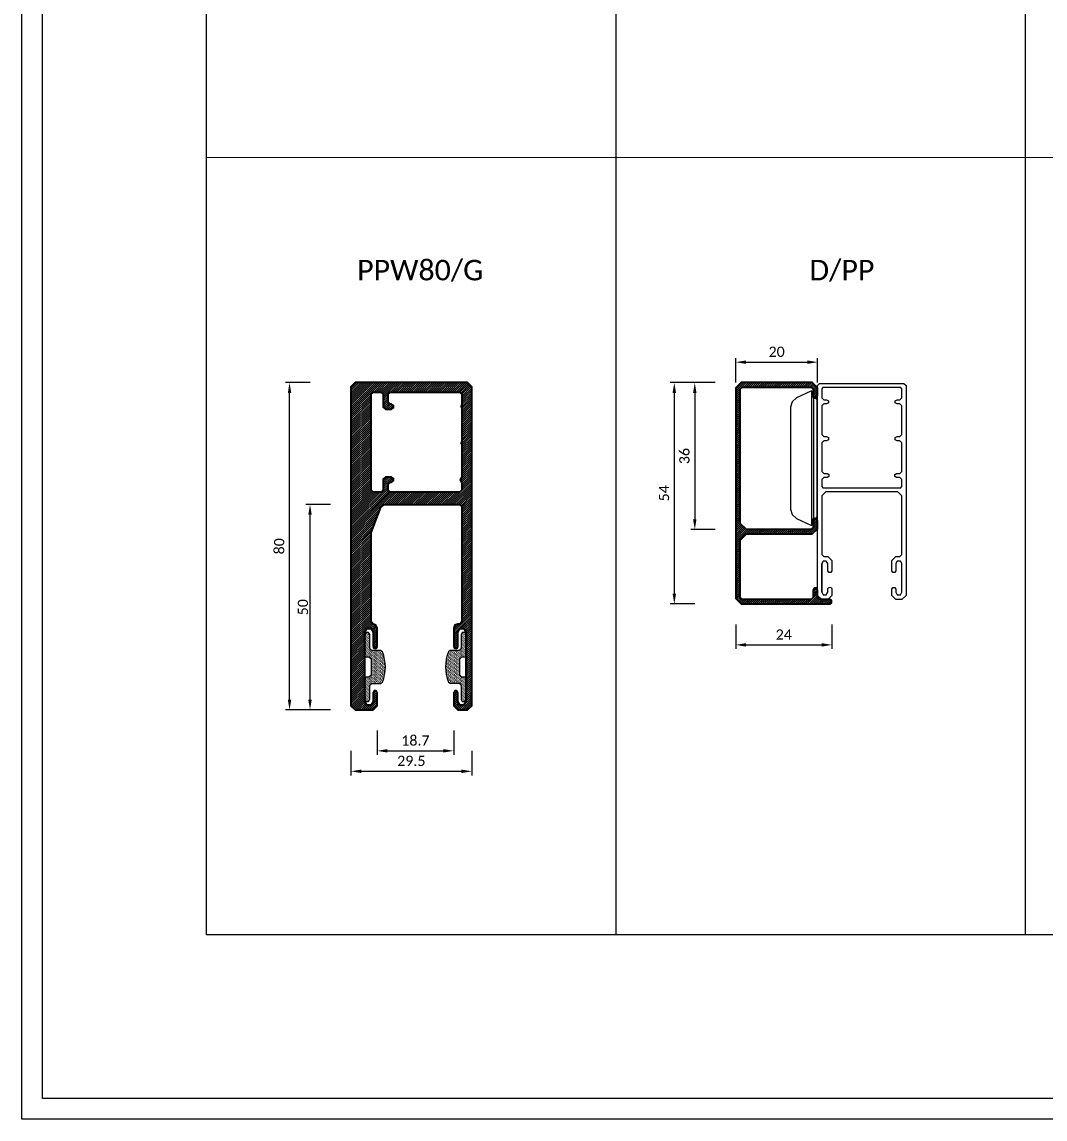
# Model space of a CAD drawing. Header units: millimetres. Extents: x 0 to 7790, y 0 to 17467.
# Drawn here: x 0 to 249.9, y 14745.7 to 15013.8 of the extents above; entities that cross this region are included whole.
import ezdxf

# ---------------------------------------------------------------- set-up
doc = ezdxf.new("R2010")
doc.units = ezdxf.units.MM
doc.header["$PDMODE"] = 35
doc.layers.get('0').update_dxf_attribs({"lineweight": 15})
for name, color, linetype, lineweight in [('_MB_kreskowanie_profile_0.09', 7, 'Continuous', 9), ('_MB_kreskowanie_uszczelki_0.09', 252, 'Continuous', 9), ('_MB_profile_0.25', 7, 'Continuous', 25), ('_MB_ramka_0.15', 124, 'Continuous', 15), ('_MB_solid', 7, 'Continuous', 9), ('_MB_tekst_0.25', 40, 'Continuous', 25), ('_MB_uszczelki_0.15', 140, 'Continuous', 15), ('_MB_wymiar_detal_0.09', 94, 'Continuous', 9)]:
    doc.layers.add(name, color=color, linetype=linetype, lineweight=lineweight)
doc.layers.add('_MB_pomocnicze_niedrukowane', color=220, linetype='Continuous', lineweight=15, plot=False)
doc.styles.add('_MB_Calibri_Light_2.5', font='calibril.ttf', dxfattribs={"height": 2.5})
doc.dimstyles.new('_MB_detal', dxfattribs={"dimscale": 10, "dimtxt": 2.5, "dimasz": 2.5, "dimexe": 1, "dimexo": 1, "dimgap": 1.25, "dimtad": 1, "dimdsep": 46, "dimtxsty": '_MB_Calibri_Light_2.5', "dimcen": -2.5, "dimclrd": 256, "dimclre": 256, "dimclrt": 40, "dimazin": 0, "dimtfac": 0.2, "dimtmove": 1, "dimatfit": 1, "dimfxl": 5, "dimfxlon": 1, "dimtolj": 1, "dimlwd": -1, "dimlwe": -1, "dimarcsym": 0})

# ---------------------------------------------------------------- blocks, each defined once
blk = doc.blocks.new('*D663')
at = {"layer": '_MB_wymiar_detal_0.09', "transparency": 16777216}
for p, q in [((70.37, 14925.68), (64.37, 14925.68)), ((65.37, 14848.18), (65.37, 14923.18)), ((70.37, 14845.68), (64.37, 14845.68))]:
    blk.add_line(p, q, dxfattribs=at)
for points in [[(64.95, 14923.18), (65.79, 14923.18), (65.37, 14925.68)], [(64.95, 14848.18), (65.79, 14848.18), (65.37, 14845.68)]]:
    blk.add_solid(points, dxfattribs=at)
at = {"layer": 'Defpoints', "color": 0, "transparency": 16777216}
for p in [(65.37, 14925.68), (81.37, 14925.68), (81.37, 14845.68)]:
    blk.add_point(p, dxfattribs=at)
at = {"layer": '_MB_wymiar_detal_0.09', "color": 40, "transparency": 16777216, "insert": (62.84, 14885.68), "char_height": 2.5, "attachment_point": 5, "rotation": 90, "style": '_MB_Calibri_Light_2.5'}
blk.add_mtext('80', dxfattribs=at)
blk = doc.blocks.new('*D664')
at = {"layer": '_MB_wymiar_detal_0.09', "transparency": 16777216}
for p, q in [((80.37, 14835.68), (80.37, 14829.68)), ((109.87, 14835.68), (109.87, 14829.68)), ((82.87, 14830.68), (107.37, 14830.68))]:
    blk.add_line(p, q, dxfattribs=at)
for points in [[(82.87, 14831.1), (82.87, 14830.26), (80.37, 14830.68)], [(107.37, 14831.1), (107.37, 14830.26), (109.87, 14830.68)]]:
    blk.add_solid(points, dxfattribs=at)
at = {"layer": 'Defpoints', "color": 0, "transparency": 16777216}
for p in [(80.37, 14846.68), (109.87, 14846.68), (109.87, 14830.68)]:
    blk.add_point(p, dxfattribs=at)
at = {"layer": '_MB_wymiar_detal_0.09', "color": 40, "transparency": 16777216, "insert": (95.12, 14833.21), "char_height": 2.5, "attachment_point": 5, "style": '_MB_Calibri_Light_2.5'}
blk.add_mtext('29.5', dxfattribs=at)
blk = doc.blocks.new('*D665')
at = {"layer": '_MB_wymiar_detal_0.09', "transparency": 16777216}
for p, q in [((75.37, 14895.88), (69.37, 14895.88)), ((70.37, 14848.18), (70.37, 14893.38)), ((75.37, 14845.68), (69.37, 14845.68))]:
    blk.add_line(p, q, dxfattribs=at)
for points in [[(69.95, 14893.38), (70.79, 14893.38), (70.37, 14895.88)], [(69.95, 14848.18), (70.79, 14848.18), (70.37, 14845.68)]]:
    blk.add_solid(points, dxfattribs=at)
at = {"layer": 'Defpoints', "color": 0, "transparency": 16777216}
for p in [(70.37, 14895.88), (88.57, 14895.88), (81.37, 14845.68)]:
    blk.add_point(p, dxfattribs=at)
at = {"layer": '_MB_wymiar_detal_0.09', "color": 40, "transparency": 16777216, "insert": (68.64, 14870.78), "char_height": 2.5, "attachment_point": 5, "rotation": 90, "style": '_MB_Calibri_Light_2.5'}
blk.add_mtext('50', dxfattribs=at)
blk = doc.blocks.new('*D666')
at = {"layer": '_MB_wymiar_detal_0.09', "transparency": 16777216}
for p, q in [((86.77, 14840.68), (86.77, 14834.68)), ((105.47, 14840.68), (105.47, 14834.68)), ((89.27, 14835.68), (102.97, 14835.68))]:
    blk.add_line(p, q, dxfattribs=at)
for points in [[(89.27, 14836.1), (89.27, 14835.26), (86.77, 14835.68)], [(102.97, 14836.1), (102.97, 14835.26), (105.47, 14835.68)]]:
    blk.add_solid(points, dxfattribs=at)
at = {"layer": 'Defpoints', "color": 0, "transparency": 16777216}
for p in [(105.47, 14847.89), (86.77, 14847.17), (105.47, 14835.68)]:
    blk.add_point(p, dxfattribs=at)
at = {"layer": '_MB_wymiar_detal_0.09', "color": 40, "transparency": 16777216, "insert": (96.12, 14838.21), "char_height": 2.5, "attachment_point": 5, "style": '_MB_Calibri_Light_2.5'}
blk.add_mtext('\\A1;18.7', dxfattribs=at)
blk = doc.blocks.new("-U3'PR")
at = {"layer": '_MB_kreskowanie_uszczelki_0.09', "transparency": 33554687}
h = blk.add_hatch(dxfattribs=at)
h.set_pattern_fill('DOTS', color=256, scale=0.2, angle=45)
h.set_pattern_definition([(45, (0.56156, -0.0572), (-0.112253, 0.33676), [0, -0.3175])])
h.paths.add_polyline_path([(4.29, 3.69), (3.83, 4.01), (1.7, 4.01), (1.2, 4.51), (1.2, 7.91), (0.9, 8.43), (0.3, 8.43), (0, 7.91), (0, 2.49), (1, 2.49), (1.5, 1.99), (1.5, -2.01), (1, -2.51), (0, -2.51), (0, -7.92), (0.3, -8.44), (0.9, -8.44), (1.2, -7.92), (1.2, -4.49), (1.7, -3.99), (3.84, -3.99), (4.3, -3.68, 0.190926)])
at = {"layer": '_MB_uszczelki_0.15'}
blk.add_lwpolyline([(1.7, 4.01), (3.83, 4.01), (4.29, 3.69, -0.190926), (4.3, -3.68), (3.84, -3.99), (1.7, -3.99), (1.2, -4.49), (1.2, -7.92), (0.9, -8.44), (0.3, -8.44), (0, -7.92), (0, -2.51), (1, -2.51), (1.5, -2.01), (1.5, 1.99), (1, 2.49), (0, 2.49), (0, 7.91), (0.3, 8.43), (0.9, 8.43), (1.2, 7.91), (1.2, 4.51)], format="xyb", close=True, dxfattribs=at)
blk = doc.blocks.new('-PPW80')
at = {"layer": '_MB_kreskowanie_profile_0.09'}
h = blk.add_hatch(dxfattribs=at)
h.set_pattern_fill('JIS_WOOD', color=256, scale=0.5)
h.set_pattern_definition([(45, (-385.8619, -446.01557), (-0.25, 0.25), [])])
h.paths.add_polyline_path([(0, -1), (-1, 0), (-28.5, 0), (-29.5, -1), (-29.5, -79), (-28.5, -80), (-24.1, -80), (-23.1, -79), (-23.1, -75.8), (-23.35, -75.37), (-23.85, -75.37), (-24.1, -75.8), (-24.1, -78), (-24.6, -78.87), (-25.6, -78.87), (-26.1, -78), (-26.1, -61), (-25.6, -60.13), (-24.6, -60.13), (-24.1, -61), (-24.1, -64.5), (-23.85, -64.93), (-23.35, -64.93), (-23.1, -64.5), (-23.1, -60), (-23.39, -59.29), (-24.1, -59), (-24.6, -58.5), (-24.6, -36.98), (-24.54, -36.63), (-22.24, -30.45), (-21.3, -29.8), (-2.9, -29.8), (-2.4, -30.3), (-2.4, -58.5), (-2.9, -59), (-3.4, -59), (-4.11, -59.29), (-4.4, -60), (-4.4, -64.5), (-4.15, -64.93), (-3.65, -64.93), (-3.4, -64.5), (-3.4, -61), (-2.9, -60.13), (-1.9, -60.13), (-1.4, -61), (-1.4, -78), (-1.9, -78.87), (-2.9, -78.87), (-3.4, -78), (-3.4, -75.8), (-3.65, -75.37), (-4.15, -75.37), (-4.4, -75.8), (-4.4, -79), (-3.4, -80), (-1, -80), (0, -79)])
h.paths.add_polyline_path([(-19.9, -26.8), (-20.4, -26.3), (-20.4, -24.8), (-19.9, -24.3), (-19.6, -24.3), (-19.08, -24), (-19.08, -23.4), (-19.6, -23.1), (-21.1, -23.1), (-21.6, -23.6), (-21.6, -26.3), (-22.1, -26.8), (-24.1, -26.8), (-24.6, -26.3), (-24.6, -2.8), (-24.1, -2.3), (-22.1, -2.3), (-21.6, -2.8), (-21.6, -6), (-21.1, -6.5), (-19.6, -6.5), (-19.08, -6.2), (-19.08, -5.6), (-19.6, -5.3), (-19.9, -5.3), (-20.4, -4.8), (-20.4, -2.8), (-19.9, -2.3), (-2.9, -2.3), (-2.4, -2.8), (-2.4, -5.23), (-2.44, -5.36), (-2.6, -5.8), (-2.44, -6.24), (-2.4, -6.37), (-2.4, -14.23), (-2.44, -14.36), (-2.6, -14.8), (-2.44, -15.24), (-2.4, -15.37), (-2.4, -23.05), (-2.49, -23.22), (-2.8, -23.8), (-2.49, -24.38), (-2.4, -24.55), (-2.4, -26.3), (-2.9, -26.8)], flags=16)
at = {"layer": '_MB_solid'}
h = blk.add_hatch(color=256, dxfattribs=at)
h.dxf.hatch_style = 1
h.paths.add_polyline_path([(0, -1), (-1, 0), (-28.5, 0), (-29.5, -1), (-29.5, -79), (-28.5, -80), (-24.1, -80), (-23.1, -79), (-23.1, -75.8), (-23.35, -75.37), (-23.85, -75.37), (-24.1, -75.8), (-24.1, -78), (-24.6, -78.87), (-25.6, -78.87), (-26.1, -78), (-26.1, -61), (-25.6, -60.13), (-24.6, -60.13), (-24.1, -61), (-24.1, -64.5), (-23.85, -64.93), (-23.35, -64.93), (-23.1, -64.5), (-23.1, -60), (-23.39, -59.29), (-24.1, -59), (-24.6, -58.5), (-24.6, -36.98), (-24.54, -36.63), (-22.24, -30.45), (-21.3, -29.8), (-2.9, -29.8), (-2.4, -30.3), (-2.4, -58.5), (-2.9, -59), (-3.4, -59), (-4.11, -59.29), (-4.4, -60), (-4.4, -64.5), (-4.15, -64.93), (-3.65, -64.93), (-3.4, -64.5), (-3.4, -61), (-2.9, -60.13), (-1.9, -60.13), (-1.4, -61), (-1.4, -78), (-1.9, -78.87), (-2.9, -78.87), (-3.4, -78), (-3.4, -75.8), (-3.65, -75.37), (-4.15, -75.37), (-4.4, -75.8), (-4.4, -79), (-3.4, -80), (-1, -80), (0, -79)])
h.paths.add_polyline_path([(-24.6, -2.8), (-24.1, -2.3), (-22.1, -2.3), (-21.6, -2.8), (-21.6, -6), (-21.1, -6.5), (-19.6, -6.5), (-19.08, -6.2), (-19.08, -5.6), (-19.6, -5.3), (-19.9, -5.3), (-20.4, -4.8), (-20.4, -2.8), (-19.9, -2.3), (-2.9, -2.3), (-2.4, -2.8), (-2.4, -5.23), (-2.44, -5.36), (-2.6, -5.8), (-2.44, -6.24), (-2.4, -6.37), (-2.4, -14.23), (-2.44, -14.36), (-2.6, -14.8), (-2.44, -15.24), (-2.4, -15.37), (-2.4, -23.05), (-2.49, -23.22), (-2.8, -23.8), (-2.49, -24.38), (-2.4, -24.55), (-2.4, -26.3), (-2.9, -26.8), (-19.9, -26.8), (-20.4, -26.3), (-20.4, -24.8), (-19.9, -24.3), (-19.6, -24.3), (-19.08, -24), (-19.08, -23.4), (-19.6, -23.1), (-21.1, -23.1), (-21.6, -23.6), (-21.6, -26.3), (-22.1, -26.8), (-24.1, -26.8), (-24.6, -26.3)], flags=16)
at = {"layer": '_MB_profile_0.25'}
for points in [[(-2.4, -58.5), (-2.9, -59), (-3.4, -59), (-4.11, -59.29), (-4.4, -60), (-4.4, -64.5), (-4.15, -64.93), (-3.65, -64.93), (-3.4, -64.5), (-3.4, -61), (-2.9, -60.13), (-1.9, -60.13), (-1.4, -61), (-1.4, -78), (-1.9, -78.87), (-2.9, -78.87), (-3.4, -78), (-3.4, -75.8), (-3.65, -75.37), (-4.15, -75.37), (-4.4, -75.8), (-4.4, -79), (-3.4, -80), (-1, -80), (0, -79), (0, -1), (-1, 0), (-28.5, 0), (-29.5, -1), (-29.5, -79), (-28.5, -80), (-24.1, -80), (-23.1, -79), (-23.1, -75.8), (-23.35, -75.37), (-23.85, -75.37), (-24.1, -75.8), (-24.1, -78), (-24.6, -78.87), (-25.6, -78.87), (-26.1, -78), (-26.1, -61), (-25.6, -60.13), (-24.6, -60.13), (-24.1, -61), (-24.1, -64.5), (-23.85, -64.93), (-23.35, -64.93), (-23.1, -64.5), (-23.1, -60), (-23.39, -59.29), (-24.1, -59), (-24.6, -58.5), (-24.6, -36.98), (-24.54, -36.63), (-22.24, -30.45), (-21.3, -29.8), (-2.9, -29.8), (-2.4, -30.3)], [(-19.08, -24), (-19.08, -23.4), (-19.6, -23.1), (-21.1, -23.1), (-21.6, -23.6), (-21.6, -26.3), (-22.1, -26.8), (-24.1, -26.8), (-24.6, -26.3), (-24.6, -2.8), (-24.1, -2.3), (-22.1, -2.3), (-21.6, -2.8), (-21.6, -6), (-21.1, -6.5), (-19.6, -6.5), (-19.08, -6.2), (-19.08, -5.6), (-19.6, -5.3), (-19.9, -5.3), (-20.4, -4.8), (-20.4, -2.8), (-19.9, -2.3), (-2.9, -2.3), (-2.4, -2.8), (-2.4, -5.23), (-2.44, -5.36), (-2.6, -5.8), (-2.44, -6.24), (-2.4, -6.37), (-2.4, -14.23), (-2.44, -14.36), (-2.6, -14.8), (-2.44, -15.24), (-2.4, -15.37), (-2.4, -23.05), (-2.49, -23.22), (-2.8, -23.8), (-2.49, -24.38), (-2.4, -24.55), (-2.4, -26.3), (-2.9, -26.8), (-19.9, -26.8), (-20.4, -26.3), (-20.4, -24.8), (-19.9, -24.3), (-19.6, -24.3)]]:
    blk.add_lwpolyline(points, close=True, dxfattribs=at)
blk = doc.blocks.new("-PPW80'G")
blk.add_blockref('-PPW80', (0, 0))
at = {"xscale": -1, "rotation": 180}
blk.add_blockref("-U3'PR", (-26.1, -69.5), dxfattribs=at)
at = {"xscale": -1}
blk.add_blockref("-U3'PR", (-1.4, -69.5), dxfattribs=at)
blk = doc.blocks.new('*D669')
at = {"layer": '_MB_wymiar_detal_0.09', "transparency": 16777216}
for p, q in [((174.36, 14925.68), (174.36, 14931.68)), ((194.36, 14925.68), (194.36, 14931.68)), ((176.86, 14930.68), (191.86, 14930.68))]:
    blk.add_line(p, q, dxfattribs=at)
for points in [[(176.86, 14931.1), (176.86, 14930.26), (174.36, 14930.68)], [(191.86, 14931.1), (191.86, 14930.26), (194.36, 14930.68)]]:
    blk.add_solid(points, dxfattribs=at)
at = {"layer": 'Defpoints', "color": 0, "transparency": 16777216}
for p in [(194.36, 14930.68), (174.36, 14924.38), (194.36, 14924.38)]:
    blk.add_point(p, dxfattribs=at)
at = {"layer": '_MB_wymiar_detal_0.09', "color": 40, "transparency": 16777216, "insert": (184.36, 14933.21), "char_height": 2.5, "attachment_point": 5, "style": '_MB_Calibri_Light_2.5'}
blk.add_mtext('20', dxfattribs=at)
blk = doc.blocks.new('*D670')
at = {"layer": '_MB_wymiar_detal_0.09', "transparency": 16777216}
for p, q in [((164.36, 14925.68), (158.36, 14925.68)), ((159.36, 14923.18), (159.36, 14874.08)), ((164.36, 14871.58), (158.36, 14871.58))]:
    blk.add_line(p, q, dxfattribs=at)
for points in [[(158.94, 14923.18), (159.78, 14923.18), (159.36, 14925.68)], [(158.94, 14874.08), (159.78, 14874.08), (159.36, 14871.58)]]:
    blk.add_solid(points, dxfattribs=at)
at = {"layer": 'Defpoints', "color": 0, "transparency": 16777216}
for p in [(176.54, 14925.68), (159.36, 14871.58), (176.38, 14871.58)]:
    blk.add_point(p, dxfattribs=at)
at = {"layer": '_MB_wymiar_detal_0.09', "color": 40, "transparency": 16777216, "insert": (156.85, 14898.63), "char_height": 2.5, "attachment_point": 5, "rotation": 90, "style": '_MB_Calibri_Light_2.5'}
blk.add_mtext('54', dxfattribs=at)
blk = doc.blocks.new('*D671')
at = {"layer": '_MB_wymiar_detal_0.09', "transparency": 16777216}
for p, q in [((174.36, 14866.58), (174.36, 14860.58)), ((197.86, 14866.58), (197.86, 14860.58)), ((176.86, 14861.58), (195.36, 14861.58))]:
    blk.add_line(p, q, dxfattribs=at)
for points in [[(176.86, 14862), (176.86, 14861.16), (174.36, 14861.58)], [(195.36, 14862), (195.36, 14861.16), (197.86, 14861.58)]]:
    blk.add_solid(points, dxfattribs=at)
at = {"layer": 'Defpoints', "color": 0, "transparency": 16777216}
for p in [(174.36, 14872.88), (197.86, 14872.13), (197.86, 14861.58)]:
    blk.add_point(p, dxfattribs=at)
at = {"layer": '_MB_wymiar_detal_0.09', "color": 40, "transparency": 16777216, "insert": (186.11, 14864.1), "char_height": 2.5, "attachment_point": 5, "style": '_MB_Calibri_Light_2.5'}
blk.add_mtext('24', dxfattribs=at)
blk = doc.blocks.new("-D'PP")
at = {"layer": '_MB_kreskowanie_profile_0.09', "transparency": 33554687}
h = blk.add_hatch(dxfattribs=at)
h.set_pattern_fill('JIS_WOOD', color=256, scale=0.5, style=0)
h.set_pattern_definition([(45, (15118.32124, -5246.94263), (-0.2499999996, 0.2499999996), [])])
h.paths.add_polyline_path([(-18.9, -1.6), (-18.4, -1.1), (-1.6, -1.1), (-1.1, -1.6), (-1.1, -3.25), (-0.82, -3.73), (-0.27, -3.73), (0, -3.25), (0, -1.3), (-1.3, 0), (-18.7, 0), (-20, -1.3), (-20, -52.8), (-18.7, -54.1), (2.95, -54.1), (3.43, -53.82), (3.43, -53.28), (2.95, -53), (0.5, -53), (0, -52.5), (0, -50.75), (-0.27, -50.27), (-0.82, -50.27), (-1.1, -50.75), (-1.1, -52.5), (-1.6, -53), (-18.4, -53), (-18.9, -52.5), (-18.9, -38.5), (-17.4, -37), (-1.3, -37), (0, -35.7), (0, -33.75), (-0.27, -33.27), (-0.82, -33.27), (-1.1, -33.75), (-1.1, -35.4), (-1.6, -35.9), (-17.4, -35.9), (-18.9, -34.4)])
at = {"layer": '_MB_solid', "transparency": 33554687}
h = blk.add_hatch(color=256, dxfattribs=at)
h.dxf.hatch_style = 1
h.paths.add_polyline_path([(0, -35.7), (0, -33.75), (-0.27, -33.27), (-0.82, -33.27), (-1.1, -33.75), (-1.1, -35.4), (-1.6, -35.9), (-17.4, -35.9), (-18.9, -34.4), (-18.9, -1.6), (-18.4, -1.1), (-1.6, -1.1), (-1.1, -1.6), (-1.1, -3.25), (-0.82, -3.73), (-0.27, -3.73), (0, -3.25), (0, -1.3), (-1.3, 0), (-18.7, 0), (-20, -1.3), (-20, -52.8), (-18.7, -54.1), (2.95, -54.1), (3.43, -53.82), (3.43, -53.28), (2.95, -53), (0.5, -53), (0, -52.5), (0, -50.75), (-0.27, -50.27), (-0.82, -50.27), (-1.1, -50.75), (-1.1, -52.5), (-1.6, -53), (-18.4, -53), (-18.9, -52.5), (-18.9, -38.5), (-17.4, -37), (-1.3, -37)])
at = {"layer": '_MB_profile_0.25'}
blk.add_lwpolyline([(-17.4, -37), (-1.3, -37), (0, -35.7), (0, -33.75), (-0.27, -33.27), (-0.82, -33.27), (-1.1, -33.75), (-1.1, -35.4), (-1.6, -35.9), (-17.4, -35.9), (-18.9, -34.4), (-18.9, -1.6), (-18.4, -1.1), (-1.6, -1.1), (-1.1, -1.6), (-1.1, -3.25), (-0.82, -3.73), (-0.27, -3.73), (0, -3.25), (0, -1.3), (-1.3, 0), (-18.7, 0), (-20, -1.3), (-20, -52.8), (-18.7, -54.1), (2.95, -54.1), (3.43, -53.82), (3.43, -53.28), (2.95, -53), (0.5, -53), (0, -52.5), (0, -50.75), (-0.27, -50.27), (-0.82, -50.27), (-1.1, -50.75), (-1.1, -52.5), (-1.6, -53), (-18.4, -53), (-18.9, -52.5), (-18.9, -38.5)], close=True, dxfattribs=at)
blk = doc.blocks.new('*D672')
at = {"layer": '_MB_wymiar_detal_0.09', "transparency": 16777216}
for p, q in [((169.36, 14925.68), (163.36, 14925.68)), ((164.36, 14923.18), (164.36, 14892.28)), ((169.36, 14889.78), (163.36, 14889.78))]:
    blk.add_line(p, q, dxfattribs=at)
for points in [[(163.94, 14923.18), (164.78, 14923.18), (164.36, 14925.68)], [(163.94, 14892.28), (164.78, 14892.28), (164.36, 14889.78)]]:
    blk.add_solid(points, dxfattribs=at)
at = {"layer": 'Defpoints', "color": 0, "transparency": 16777216}
for p in [(175.66, 14925.68), (164.36, 14889.78), (176.96, 14889.78)]:
    blk.add_point(p, dxfattribs=at)
at = {"layer": '_MB_wymiar_detal_0.09', "color": 40, "transparency": 16777216, "insert": (161.83, 14907.73), "char_height": 2.5, "attachment_point": 5, "rotation": 90, "style": '_MB_Calibri_Light_2.5'}
blk.add_mtext('\\A1;36', dxfattribs=at)
blk = doc.blocks.new('-PZO_niewidoczne')
at = {"layer": '_MB_pomocnicze_niedrukowane'}
for points in [[(-4.6, -0.03), (-5.65, -0.95), (-6.04, -2.3), (-6.04, -27.2), (-5.65, -28.54), (-4.6, -29.46), (-1.09, -31.1), (-0.89, -31.1), (-0.44, -29.4), (0.06, -29.4), (0.46, -29), (0.46, -0.5), (0.06, -0.1), (-0.44, -0.1), (-0.89, 1.6), (-1.09, 1.6), (-4.6, -0.03)], [(-0.89, -31.1), (-0.89, 1.6)], [(-0.44, -0.1), (-0.44, -29.4)]]:
    blk.add_lwpolyline(points, dxfattribs=at)
blk = doc.blocks.new('-PP53_niewidoczne')
at = {"layer": '_MB_pomocnicze_niedrukowane'}
blk.add_line((3, 2), (3, 2), dxfattribs=at)
blk.add_lwpolyline([(1, 0.75), (1, 7.75), (1, 0.75), (1.38, 0.1), (2.12, 0.1), (2.5, 0.75), (2.5, 1.5, -1), (3.5, 1.5), (3.5, 0), (2.5, -1), (1, -1), (0, 0), (0, 51.3), (0.5, 51.8), (21.1, 51.8), (21.6, 51.3), (21.6, 0), (20.6, -1), (19.1, -1), (18.1, 0), (18.1, 1.5), (18.35, 1.93), (18.85, 1.93), (19.1, 1.5), (19.1, 0.75), (19.47, 0.1), (20.22, 0.1), (20.6, 0.75), (20.6, 7.75), (20.22, 8.4), (19.47, 8.4), (19.1, 7.75), (19.1, 6), (18.85, 5.57), (18.35, 5.57), (18.1, 6), (18.1, 8.5), (19.1, 9.5), (20.1, 9.5), (20.6, 10), (20.6, 24.3), (19.6, 25.3), (2, 25.3), (1, 24.3), (1, 10), (1.5, 9.5), (2.5, 9.5), (3.5, 8.5), (3.5, 6), (3.25, 5.57), (2.75, 5.57), (2.5, 6), (2.5, 7.75), (2.12, 8.4), (1.38, 8.4), (1, 7.75)], format="xyb", dxfattribs=at)
blk.add_lwpolyline([(1.3, 50.8), (1, 50.5), (1, 48.3), (1.5, 47.8), (2.2, 47.8), (2.63, 47.55), (2.63, 47.05), (2.2, 46.8), (1.5, 46.8), (1, 46.3), (1, 39.3), (1.5, 38.8), (2.2, 38.8), (2.63, 38.55), (2.63, 38.05), (2.2, 37.8), (1.5, 37.8), (1, 37.3), (1, 30.3), (1.5, 29.8), (2.3, 29.8), (2.73, 29.55), (2.73, 29.05), (2.3, 28.8), (1.5, 28.8), (1, 28.3), (1, 26.6), (1.3, 26.3), (20.3, 26.3), (20.6, 26.6), (20.6, 28.3), (20.1, 28.8), (19.3, 28.8), (18.87, 29.05), (18.87, 29.55), (19.3, 29.8), (20.1, 29.8), (20.6, 30.3), (20.6, 37.3), (20.1, 37.8), (19.4, 37.8), (18.97, 38.05), (18.97, 38.55), (19.4, 38.8), (20.1, 38.8), (20.6, 39.3), (20.6, 46.3), (20.1, 46.8), (19.4, 46.8), (18.97, 47.05), (18.97, 47.55), (19.4, 47.8), (20.1, 47.8), (20.6, 48.3), (20.6, 50.5), (20.3, 50.8)], close=True, dxfattribs=at)

msp = doc.modelspace()

# ---------------------------------------------------------------- linework, layer by layer
at = {"layer": '_MB_pomocnicze_niedrukowane'}
msp.add_lwpolyline([(45.081, 15740.68), (944.472, 15740.68), (944.472, 14790.68), (45.081, 14790.68)], close=True, dxfattribs=at)
at = {"layer": '_MB_ramka_0.15'}
for points in [[(0, 15920.68), (989.472, 15920.68), (989.472, 14745.68), (0, 14745.68)], [(5, 15915.68), (984.472, 15915.68), (984.472, 14750.68), (5, 14750.68)]]:
    msp.add_lwpolyline(points, close=True, dxfattribs=at)
for points in [[(944.435, 15168.597), (944.472, 14790.68), (45.081, 14790.68), (45.081, 15740.68), (944.472, 15740.68), (944.472, 15168.597)], [(145.081, 15740.68), (145.081, 14790.68)], [(245.081, 15740.68), (245.081, 14790.68)], [(45.076, 14980.68), (944.453, 14980.768)]]:
    msp.add_lwpolyline(points, dxfattribs=at)

# ---------------------------------------------------------------- block references
for name, p in [("-PPW80'G", (109.871, 14925.68)), ("-D'PP", (194.361, 14925.68)), ('-PZO_niewidoczne', (193.811, 14921.954)), ('-PP53_niewidoczne', (194.361, 14873.68))]:
    msp.add_blockref(name, p)

# ---------------------------------------------------------------- texts
at = {"layer": '_MB_tekst_0.25', "color": 7, "insert": (81.881, 14955.681), "char_height": 5, "width": 34.71749, "attachment_point": 1, "style": '_MB_Calibri_Light_2.5'}
msp.add_mtext('{\\C256;PPW80/G}', dxfattribs=at)
at = {"layer": '_MB_tekst_0.25', "insert": (192.378, 14955.681), "char_height": 5, "width": 34.71749, "attachment_point": 1, "style": '_MB_Calibri_Light_2.5'}
msp.add_mtext('{\\C256;D/PP}', dxfattribs=at)

# ---------------------------------------------------------------- dimensions: what is measured, and where the dimension line sits
at = {"layer": '_MB_wymiar_detal_0.09'}
for base, p1, p2, picture, middle in [((194.361, 14930.68), (174.361, 14924.38), (194.361, 14924.38), '*D669', (184.361, 14930.68)), ((109.871, 14830.68), (80.371, 14846.68), (109.871, 14846.68), '*D664', (95.121, 14830.68))]:
    dim = msp.add_linear_dim(base=base, p1=p1, p2=p2, dimstyle='_MB_detal', override={"dimtol": 0, "dimlim": 0, "dimtp": 0.1, "dimtm": 0.1, "dimtfac": 0.71, "dimtdec": 2, "dimtolj": 0, "dimtzin": 8}, dxfattribs=at)
    dim.commit()
    dim.dimension.update_dxf_attribs({"geometry": picture, "text_midpoint": middle, "dimtype": 160})
dim = msp.add_linear_dim(base=(65.371, 14925.68), p1=(81.371, 14845.68), p2=(81.371, 14925.68), angle=270, dimstyle='_MB_detal', override={"dimtp": 0.1, "dimtm": 0.1, "dimtfac": 0.71, "dimtolj": 0}, dxfattribs=at)
dim.commit()
dim.dimension.update_dxf_attribs({"geometry": '*D663', "text_midpoint": (65.371, 14885.68), "dimtype": 160})
for base, p1, p2, text, picture, middle in [((159.361, 14871.58), (176.544, 14925.68), (176.382, 14871.58), '54', '*D670', (159.361, 14898.63)), ((70.371, 14895.88), (81.371, 14845.68), (88.566, 14895.88), '50', '*D665', (71.171, 14870.78))]:
    dim = msp.add_linear_dim(base=base, p1=p1, p2=p2, angle=90, text=text, dimstyle='_MB_detal', override={"dimtol": 0, "dimlim": 0, "dimtp": 0.1, "dimtm": 0.1, "dimtfac": 0.71, "dimtdec": 2, "dimtolj": 0, "dimtzin": 8}, dxfattribs=at)
    dim.commit()
    dim.dimension.update_dxf_attribs({"geometry": picture, "text_midpoint": middle, "dimtype": 160})
dim = msp.add_linear_dim(base=(164.361, 14889.78), p1=(175.661, 14925.68), p2=(176.961, 14889.78), angle=270, text='36', dimstyle='_MB_detal', override={"dimtol": 0, "dimlim": 0, "dimtp": 0, "dimtm": 0, "dimtfac": 0.2, "dimtdec": 2, "dimtolj": 1, "dimtzin": 8}, dxfattribs=at)
dim.commit()
dim.dimension.update_dxf_attribs({"geometry": '*D672', "text_midpoint": (161.834, 14907.73)})
dim = msp.add_linear_dim(base=(197.861, 14861.58), p1=(174.361, 14872.88), p2=(197.861, 14872.13), text='24', dimstyle='_MB_detal', override={"dimtol": 0, "dimlim": 0, "dimtp": 0.1, "dimtm": 0.1, "dimtfac": 0.71, "dimtdec": 2, "dimtolj": 0, "dimtzin": 8}, dxfattribs=at)
dim.commit()
dim.dimension.update_dxf_attribs({"geometry": '*D671', "text_midpoint": (186.111, 14861.58), "dimtype": 160})
dim = msp.add_linear_dim(base=(105.471, 14835.68), p1=(86.771, 14847.167), p2=(105.471, 14847.893), dimstyle='_MB_detal', override={"dimtol": 0, "dimlim": 0, "dimtp": 0, "dimtm": 0, "dimtfac": 0.2, "dimtdec": 2, "dimtolj": 1, "dimtzin": 8}, dxfattribs=at)
dim.commit()
dim.dimension.update_dxf_attribs({"geometry": '*D666', "text_midpoint": (96.121, 14838.207)})

doc.saveas('drawing.dxf')
